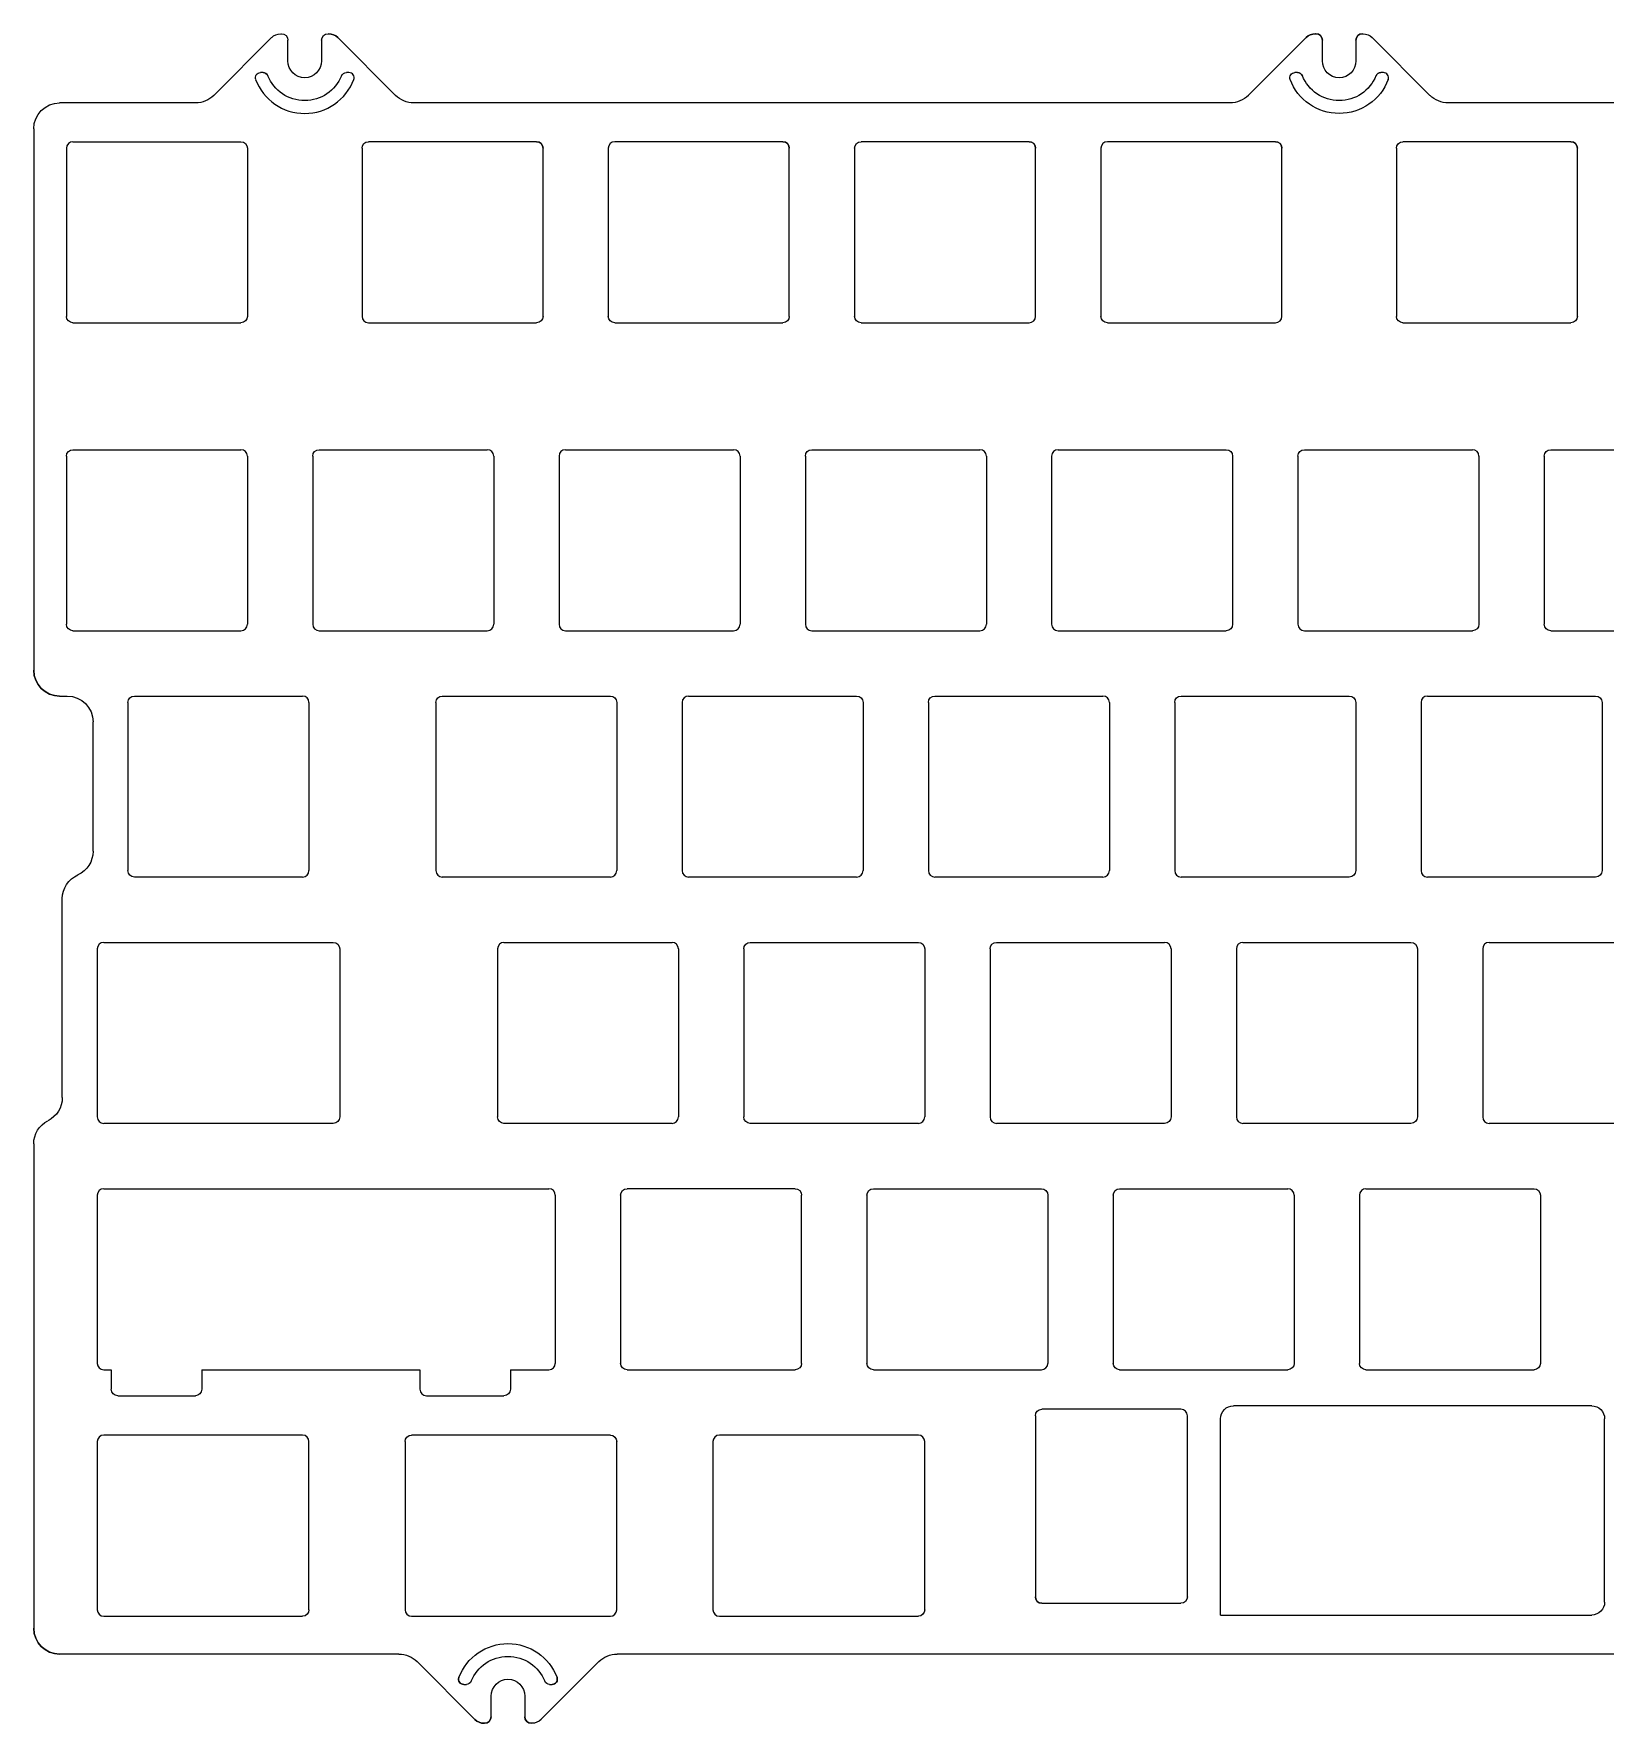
# Model space of a CAD drawing. Header units: millimetres. Extents: x 0 to 305, y -125 to 6.
# Drawn here: x 0.2 to 121.8, y -124.9 to 5.8 of the extents above; entities that cross this region are included whole.
import ezdxf

# ---------------------------------------------------------------- set-up
doc = ezdxf.new("R2010")
doc.units = ezdxf.units.MM
doc.header["$MEASUREMENT"] = 0

msp = doc.modelspace()

# ---------------------------------------------------------------- linework, layer by layer
at = {"color": 2, "true_color": 0xf1eb1f, "extrusion": (-0.707107, 0.707107, -7.84095e-15)}
for p, q in [((18.63, 5.49, 0.5), (14.16, 1.01, 0.5)), ((98.64, 5.49, 0.5), (94.17, 1.01, 0.5))]:
    msp.add_line(p, q, dxfattribs=at)
at = {"color": 2, "true_color": 0xf1eb1f, "extrusion": (1.61143e-16, 1, -7.77156e-16)}
for p, q in [((19.34, 5.78, 0.5), (19.39, 5.78, 0.5)), ((99.35, 5.78, 0.5), (99.4, 5.78, 0.5)), ((103, 5.78, 0.5), (103.05, 5.78, 0.5))]:
    msp.add_line(p, q, dxfattribs=at)
at = {"color": 2, "true_color": 0xf1eb1f, "extrusion": (1, -1.61143e-16, -5.99035e-16)}
msp.add_line((19.89, 3.68, 0.5), (19.89, 5.28, 0.5), dxfattribs=at)
at = {"color": 2, "true_color": 0xf1eb1f, "extrusion": (-1, 1.61143e-16, 5.99035e-16)}
for p, q in [((22.49, 5.28, 0.5), (22.49, 3.68, 0.5)), ((102.5, 5.28, 0.5), (102.5, 3.68, 0.5))]:
    msp.add_line(p, q, dxfattribs=at)
at = {"color": 2, "true_color": 0xf1eb1f, "extrusion": (0, 0, -1)}
for p, q in [((22.99, 5.78, 0.5), (23.04, 5.78, 0.5)), ((28.21, 1.01, 0.5), (23.74, 5.49, 0.5)), ((99.9, 3.68, 0.5), (99.9, 5.28, 0.5)), ((108.22, 1.01, 0.5), (103.75, 5.49, 0.5)), ((17.85, 2.78, 0.5), (17.77, 2.78, 0.5)), ((17.88, 2.78, 0.5), (17.85, 2.78, 0.5)), ((17.97, 2.78, 0.5), (17.88, 2.78, 0.5)), ((24.61, 2.78, 0.5), (24.41, 2.78, 0.5)), ((97.89, 2.78, 0.5), (97.86, 2.78, 0.5)), ((104.62, 2.78, 0.5), (104.42, 2.78, 0.5)), ((92.76, 0.43, 0.5), (29.63, 0.43, 0.5)), ((3.26, -2.57, 0.5), (16.26, -2.57, 0.5)), ((39.12, -2.57, 0.5), (26.12, -2.57, 0.5)), ((58.17, -2.57, 0.5), (45.17, -2.57, 0.5)), ((77.22, -2.57, 0.5), (64.22, -2.57, 0.5)), ((96.27, -2.57, 0.5), (83.27, -2.57, 0.5)), ((25.62, -3.07, 0.5), (25.62, -16.07, 0.5)), ((39.62, -16.07, 0.5), (39.62, -3.07, 0.5)), ((58.67, -16.07, 0.5), (58.67, -3.07, 0.5)), ((63.72, -3.07, 0.5), (63.72, -16.07, 0.5)), ((3.26, -16.57, 0.5), (16.26, -16.57, 0.5)), ((26.12, -16.57, 0.5), (39.12, -16.57, 0.5)), ((45.17, -16.57, 0.5), (58.17, -16.57, 0.5)), ((83.27, -16.57, 0.5), (96.27, -16.57, 0.5)), ((2.76, -26.88, 0.5), (2.76, -39.88, 0.5)), ((21.81, -26.88, 0.5), (21.81, -39.88, 0.5)), ((35.81, -26.88, 0.5), (35.81, -39.88, 0.5)), ((40.86, -26.88, 0.5), (40.86, -39.88, 0.5)), ((54.86, -26.88, 0.5), (54.86, -39.88, 0.5)), ((73.91, -26.88, 0.5), (73.91, -39.88, 0.5)), ((117.56, -26.38, 0.5), (130.56, -26.38, 0.5)), ((31.83, -45.43, 0.5), (44.83, -45.43, 0.5)), ((50.88, -45.43, 0.5), (63.88, -45.43, 0.5)), ((69.93, -45.43, 0.5), (82.93, -45.43, 0.5)), ((88.98, -45.43, 0.5), (101.98, -45.43, 0.5)), ((108.03, -45.43, 0.5), (121.03, -45.43, 0.5)), ((45.33, -45.93, 0.5), (45.33, -58.93, 0.5)), ((50.38, -45.93, 0.5), (50.38, -58.93, 0.5)), ((88.48, -45.93, 0.5), (88.48, -58.93, 0.5)), ((102.48, -45.93, 0.5), (102.48, -58.93, 0.5)), ((107.53, -45.93, 0.5), (107.53, -58.93, 0.5)), ((4.82, -57.43, 0.5), (4.82, -47.43, 0.5)), ((63.88, -59.43, 0.5), (50.88, -59.43, 0.5)), ((82.93, -59.43, 0.5), (69.93, -59.43, 0.5)), ((121.03, -59.43, 0.5), (108.03, -59.43, 0.5)), ((50.1, -64.98, 0.5), (50.1, -77.98, 0.5)), ((69.15, -64.98, 0.5), (69.15, -77.98, 0.5)), ((88.2, -64.98, 0.5), (88.2, -77.98, 0.5)), ((93.25, -64.98, 0.5), (93.25, -77.98, 0.5)), ((93.75, -64.48, 0.5), (106.75, -64.48, 0.5)), ((23.4, -78.48, 0.5), (5.64, -78.48, 0.5)), ((49.6, -78.48, 0.5), (36.6, -78.48, 0.5)), ((68.65, -78.48, 0.5), (55.65, -78.48, 0.5)), ((87.7, -78.48, 0.5), (74.7, -78.48, 0.5)), ((106.75, -78.48, 0.5), (93.75, -78.48, 0.5)), ((125.8, -78.48, 0.5), (112.8, -78.48, 0.5)), ((5.64, -83.53, 0.5), (40.07, -83.53, 0.5)), ((84.22, -83.53, 0.5), (97.22, -83.53, 0.5)), ((103.27, -83.53, 0.5), (116.27, -83.53, 0.5)), ((59.62, -97.03, 0.5), (59.62, -84.03, 0.5)), ((64.67, -84.03, 0.5), (64.67, -97.03, 0.5)), ((78.67, -84.03, 0.5), (78.67, -97.03, 0.5)), ((83.72, -84.03, 0.5), (83.72, -97.03, 0.5)), ((116.77, -84.03, 0.5), (116.77, -97.03, 0.5)), ((5.64, -97.53, 0.5), (6.23, -97.53, 0.5)), ((6.23, -97.53, 0.5), (6.23, -99.03, 0.5)), ((13.23, -97.53, 0.5), (13.23, -99.03, 0.5)), ((13.23, -97.53, 0.5), (30.1, -97.53, 0.5)), ((30.1, -97.53, 0.5), (30.1, -99.03, 0.5)), ((37.1, -97.53, 0.5), (40.07, -97.53, 0.5)), ((65.17, -97.53, 0.5), (78.17, -97.53, 0.5)), ((103.27, -97.53, 0.5), (116.27, -97.53, 0.5)), ((6.73, -99.53, 0.5), (12.73, -99.53, 0.5)), ((30.6, -99.53, 0.5), (36.6, -99.53, 0.5)), ((5.14, -103.08, 0.5), (5.14, -116.08, 0.5)), ((21.52, -116.08, 0.5), (21.52, -103.08, 0.5)), ((28.95, -103.08, 0.5), (28.95, -116.08, 0.5)), ((44.83, -102.58, 0.5), (29.45, -102.58, 0.5)), ((45.33, -116.08, 0.5), (45.33, -103.08, 0.5)), ((68.65, -102.58, 0.5), (53.26, -102.58, 0.5)), ((92.03, -116.49, 0.5), (120.73, -116.49, 0.5)), ((29.88, -120.09, 0.5), (34.35, -124.56, 0.5)), ((35.61, -124.36, 0.5), (35.61, -122.76, 0.5)), ((38.21, -122.76, 0.5), (38.21, -124.36, 0.5)), ((40.21, -121.86, 0.5), (40.25, -121.86, 0.5))]:
    msp.add_line(p, q, dxfattribs=at)
at = {"color": 2, "true_color": 0xf1eb1f, "extrusion": (-4.92105e-11, -1, -3.16136e-14)}
for p, q in [((97.86, 2.78, 0.5), (97.78, 2.78, 0.5)), ((97.98, 2.78, 0.5), (97.89, 2.78, 0.5))]:
    msp.add_line(p, q, dxfattribs=at)
at = {"color": 2, "true_color": 0xf1eb1f, "extrusion": (3.79335e-31, 1, 0)}
for p, q in [((12.75, 0.43, 0.5), (2.23, 0.43, 0.5)), ((172.77, 0.43, 0.5), (109.64, 0.43, 0.5)), ((64.22, -16.57, 0.5), (77.22, -16.57, 0.5)), ((106.13, -16.57, 0.5), (119.13, -16.57, 0.5)), ((3.26, -40.38, 0.5), (16.26, -40.38, 0.5)), ((22.31, -40.38, 0.5), (35.31, -40.38, 0.5)), ((41.36, -40.38, 0.5), (54.36, -40.38, 0.5)), ((60.41, -40.38, 0.5), (73.41, -40.38, 0.5)), ((79.46, -40.38, 0.5), (92.46, -40.38, 0.5)), ((98.51, -40.38, 0.5), (111.51, -40.38, 0.5)), ((117.56, -40.38, 0.5), (130.56, -40.38, 0.5)), ((21.02, -59.43, 0.5), (8.02, -59.43, 0.5)), ((44.83, -59.43, 0.5), (31.83, -59.43, 0.5)), ((101.98, -59.43, 0.5), (88.98, -59.43, 0.5)), ((84.22, -97.53, 0.5), (97.22, -97.53, 0.5))]:
    msp.add_line(p, q, dxfattribs=at)
at = {"color": 2, "true_color": 0xf1eb1f, "extrusion": (-1, 3.79335e-31, 0)}
for p, q in [((0.23, -1.57, 0.5), (0.23, -43.43, 0.5)), ((16.76, -3.07, 0.5), (16.76, -16.07, 0.5)), ((77.72, -16.07, 0.5), (77.72, -3.07, 0.5)), ((96.77, -16.07, 0.5), (96.77, -3.07, 0.5)), ((16.76, -26.88, 0.5), (16.76, -39.88, 0.5)), ((92.96, -26.88, 0.5), (92.96, -39.88, 0.5)), ((112.01, -26.88, 0.5), (112.01, -39.88, 0.5)), ((21.52, -45.93, 0.5), (21.52, -58.93, 0.5)), ((64.38, -45.93, 0.5), (64.38, -58.93, 0.5)), ((83.43, -45.93, 0.5), (83.43, -58.93, 0.5)), ((121.53, -45.93, 0.5), (121.53, -58.93, 0.5)), ((23.9, -64.98, 0.5), (23.9, -77.98, 0.5)), ((107.25, -64.98, 0.5), (107.25, -77.98, 0.5)), ((0.23, -80.06, 0.5), (0.23, -117.51, 0.5)), ((40.57, -84.03, 0.5), (40.57, -97.03, 0.5)), ((97.72, -84.03, 0.5), (97.72, -97.03, 0.5)), ((37.1, -97.53, 0.5), (37.1, -99.03, 0.5)), ((121.73, -115.49, 0.5), (121.73, -101.31, 0.5))]:
    msp.add_line(p, q, dxfattribs=at)
at = {"color": 2, "true_color": 0xf1eb1f, "extrusion": (-3.79335e-31, -1, 0)}
for p, q in [((119.13, -2.57, 0.5), (106.13, -2.57, 0.5)), ((3.26, -26.38, 0.5), (16.26, -26.38, 0.5)), ((22.31, -26.38, 0.5), (35.31, -26.38, 0.5)), ((41.36, -26.38, 0.5), (54.36, -26.38, 0.5)), ((60.41, -26.38, 0.5), (73.41, -26.38, 0.5)), ((79.46, -26.38, 0.5), (92.46, -26.38, 0.5)), ((98.51, -26.38, 0.5), (111.51, -26.38, 0.5)), ((2.23, -45.43, 0.5), (2.82, -45.43, 0.5)), ((8.02, -45.43, 0.5), (21.02, -45.43, 0.5)), ((5.64, -64.48, 0.5), (23.4, -64.48, 0.5)), ((36.6, -64.48, 0.5), (49.6, -64.48, 0.5)), ((55.65, -64.48, 0.5), (68.65, -64.48, 0.5)), ((74.7, -64.48, 0.5), (87.7, -64.48, 0.5)), ((112.8, -64.48, 0.5), (125.8, -64.48, 0.5)), ((65.17, -83.53, 0.5), (78.17, -83.53, 0.5)), ((120.73, -100.31, 0.5), (93.03, -100.31, 0.5)), ((28.47, -119.51, 0.5), (2.23, -119.51, 0.5)), ((216.59, -119.51, 0.5), (45.35, -119.51, 0.5))]:
    msp.add_line(p, q, dxfattribs=at)
at = {"color": 2, "true_color": 0xf1eb1f, "extrusion": (1, -3.79335e-31, 0)}
for p, q in [((2.76, -3.07, 0.5), (2.76, -16.07, 0.5)), ((44.67, -3.07, 0.5), (44.67, -16.07, 0.5)), ((105.63, -3.07, 0.5), (105.63, -16.07, 0.5)), ((59.91, -26.88, 0.5), (59.91, -39.88, 0.5)), ((78.96, -26.88, 0.5), (78.96, -39.88, 0.5)), ((98.01, -26.88, 0.5), (98.01, -39.88, 0.5)), ((117.06, -26.88, 0.5), (117.06, -39.88, 0.5)), ((7.52, -45.93, 0.5), (7.52, -58.93, 0.5)), ((31.33, -45.93, 0.5), (31.33, -58.93, 0.5)), ((69.43, -45.93, 0.5), (69.43, -58.93, 0.5)), ((5.14, -64.98, 0.5), (5.14, -77.98, 0.5)), ((36.1, -64.98, 0.5), (36.1, -77.98, 0.5)), ((55.15, -64.98, 0.5), (55.15, -77.98, 0.5)), ((74.2, -64.98, 0.5), (74.2, -77.98, 0.5)), ((112.3, -64.98, 0.5), (112.3, -77.98, 0.5)), ((5.14, -84.03, 0.5), (5.14, -97.03, 0.5)), ((102.77, -84.03, 0.5), (102.77, -97.03, 0.5)), ((92.03, -116.49, 0.5), (92.03, -101.31, 0.5))]:
    msp.add_line(p, q, dxfattribs=at)
at = {"color": 2, "true_color": 0xf1eb1f, "extrusion": (1, 1.36643e-15, 0)}
msp.add_line((82.77, -3.07, 0.5), (82.77, -16.07, 0.5), dxfattribs=at)
at = {"color": 2, "true_color": 0xf1eb1f, "extrusion": (-1, 1.36643e-15, 0)}
msp.add_line((119.63, -16.07, 0.5), (119.63, -3.07, 0.5), dxfattribs=at)
at = {"color": 2, "true_color": 0xf1eb1f, "extrusion": (-1, -1.23192e-32, 0)}
for p, q in [((2.44, -76.48, 0.5), (2.44, -61.09, 0.5)), ((89.46, -115.08, 0.5), (89.46, -101.08, 0.5)), ((69.15, -116.08, 0.5), (69.15, -103.08, 0.5))]:
    msp.add_line(p, q, dxfattribs=at)
at = {"color": 2, "true_color": 0xf1eb1f, "extrusion": (1.36643e-15, -1, 0)}
msp.add_line((59.12, -83.53, 0.5), (46.12, -83.53, 0.5), dxfattribs=at)
at = {"color": 2, "true_color": 0xf1eb1f, "extrusion": (1, -6.83214e-16, 0)}
msp.add_line((45.62, -84.03, 0.5), (45.62, -97.03, 0.5), dxfattribs=at)
at = {"color": 2, "true_color": 0xf1eb1f, "extrusion": (-1.23192e-32, 1, 0)}
for p, q in [((46.12, -97.53, 0.5), (59.12, -97.53, 0.5)), ((78.2, -115.58, 0.5), (88.96, -115.58, 0.5)), ((5.64, -116.58, 0.5), (21.02, -116.58, 0.5)), ((29.45, -116.58, 0.5), (44.83, -116.58, 0.5)), ((53.26, -116.58, 0.5), (68.65, -116.58, 0.5))]:
    msp.add_line(p, q, dxfattribs=at)
at = {"color": 2, "true_color": 0xf1eb1f, "extrusion": (1.23192e-32, -1, 0)}
for p, q in [((88.96, -100.58, 0.5), (78.2, -100.58, 0.5)), ((21.02, -102.58, 0.5), (5.64, -102.58, 0.5))]:
    msp.add_line(p, q, dxfattribs=at)
at = {"color": 2, "true_color": 0xf1eb1f, "extrusion": (1, 1.23192e-32, 0)}
for p, q in [((77.7, -101.08, 0.5), (77.7, -115.08, 0.5)), ((52.76, -103.08, 0.5), (52.76, -116.08, 0.5))]:
    msp.add_line(p, q, dxfattribs=at)
at = {"color": 2, "true_color": 0xf1eb1f, "extrusion": (0.707107, -0.707107, -7.59233e-15)}
msp.add_line((39.46, -124.56, 0.5), (43.94, -120.09, 0.5), dxfattribs=at)
at = {"color": 2, "true_color": 0xf1eb1f, "extrusion": (-4.54246e-11, 1, -5.88732e-15)}
msp.add_line((33.49, -121.86, 0.5), (33.69, -121.86, 0.5), dxfattribs=at)
at = {"color": 2, "true_color": 0xf1eb1f, "extrusion": (4.92104e-11, 1, -3.3171e-14)}
for p, q in [((40.13, -121.86, 0.5), (40.21, -121.86, 0.5)), ((40.25, -121.86, 0.5), (40.33, -121.86, 0.5))]:
    msp.add_line(p, q, dxfattribs=at)
at = {"color": 2, "true_color": 0xf1eb1f, "extrusion": (-3.86784e-17, -1, 7.80291e-16)}
for p, q in [((35.11, -124.86, 0.5), (35.06, -124.86, 0.5)), ((38.76, -124.86, 0.5), (38.71, -124.86, 0.5))]:
    msp.add_line(p, q, dxfattribs=at)
at = {"color": 2, "true_color": 0xf1eb1f, "extrusion": (-5.99035e-16, -7.77156e-16, -1)}
for centre, radius, start, end in [((-19.34, 4.78, -0.5), 1, 45, 90), ((-19.39, 5.28, -0.5), 0.5, 90, 180), ((-22.99, 5.28, -0.5), 0.5, 0, 90), ((-23.04, 4.78, -0.5), 1, 90, 135), ((-99.35, 4.78, -0.5), 1, 45, 90), ((-99.4, 5.28, -0.5), 0.5, 90, 180), ((-103, 5.28, -0.5), 0.5, 0, 90), ((-103.05, 4.78, -0.5), 1, 90, 135), ((-17.77, 2.38, -0.5), 0.4, 339.1946, 90), ((-17.97, 2.38, -0.5), 0.4, 90, 158.0312), ((-21.19, 3.68, -0.5), 1.3, 180, 0), ((-24.41, 2.38, -0.5), 0.4, 21.9688, 90), ((-97.78, 2.38, -0.5), 0.4, 339.1946, 90), ((-97.98, 2.38, -0.5), 0.4, 90, 158.0312), ((-101.2, 3.68, -0.5), 1.3, 180, 0), ((-104.42, 2.38, -0.5), 0.4, 21.9688, 90), ((-21.19, 3.68, -0.5), 3.07, 201.9688, 338.0312), ((-101.2, 3.68, -0.5), 4.06, 200.8054, 339.1946), ((-101.2, 3.68, -0.5), 3.07, 201.9688, 338.0312), ((-12.75, 2.43, -0.5), 2, 225, 270), ((-29.63, 2.43, -0.5), 2, 270, 315), ((-92.76, 2.43, -0.5), 2, 225, 270), ((-109.64, 2.43, -0.5), 2, 270, 315)]:
    msp.add_arc(centre, radius, start, end, dxfattribs=at)
at = {"color": 2, "true_color": 0xf1eb1f}
for centre, radius, start, end in [((23.04, 4.78, 0.5), 1, 45, 90), ((99.35, 4.78, 0.5), 1, 90, 135), ((99.4, 5.28, 0.5), 0.5, 0, 90), ((103, 5.28, 0.5), 0.5, 90, 180), ((17.97, 2.38, 0.5), 0.4, 21.9688, 90), ((24.61, 2.38, 0.5), 0.4, 339.1946, 90), ((97.98, 2.38, 0.5), 0.4, 21.9688, 90), ((104.42, 2.38, 0.5), 0.4, 90, 158.0312), ((104.62, 2.38, 0.5), 0.4, 339.1946, 90), ((21.19, 3.68, 0.5), 4.06, 200.8054, 339.1946), ((3.26, -3.07, 0.5), 0.5, 90, 180), ((39.12, -3.07, 0.5), 0.5, 0, 90), ((45.17, -3.07, 0.5), 0.5, 90, 180), ((58.17, -3.07, 0.5), 0.5, 0, 90), ((77.22, -3.07, 0.5), 0.5, 0, 90), ((83.27, -3.07, 0.5), 0.5, 90, 180), ((96.27, -3.07, 0.5), 0.5, 0, 90), ((119.13, -3.07, 0.5), 0.5, 0, 90), ((26.12, -16.07, 0.5), 0.5, 180, 270), ((77.22, -16.07, 0.5), 0.5, 270, 0), ((96.27, -16.07, 0.5), 0.5, 270, 0), ((16.26, -26.88, 0.5), 0.5, 0, 90), ((35.31, -26.88, 0.5), 0.5, 0, 90), ((41.36, -26.88, 0.5), 0.5, 90, 180), ((54.36, -26.88, 0.5), 0.5, 0, 90), ((73.41, -26.88, 0.5), 0.5, 0, 90), ((79.46, -26.88, 0.5), 0.5, 90, 180), ((111.51, -26.88, 0.5), 0.5, 0, 90), ((16.26, -39.88, 0.5), 0.5, 270, 0), ((22.31, -39.88, 0.5), 0.5, 180, 270), ((35.31, -39.88, 0.5), 0.5, 270, 0), ((41.36, -39.88, 0.5), 0.5, 180, 270), ((54.36, -39.88, 0.5), 0.5, 270, 0), ((60.41, -39.88, 0.5), 0.5, 180, 270), ((73.41, -39.88, 0.5), 0.5, 270, 0), ((79.46, -39.88, 0.5), 0.5, 180, 270), ((98.51, -39.88, 0.5), 0.5, 180, 270), ((2.23, -43.43, 0.5), 2, 180, 270), ((21.02, -45.93, 0.5), 0.5, 0, 90), ((50.88, -45.93, 0.5), 0.5, 90, 180), ((82.93, -45.93, 0.5), 0.5, 0, 90), ((108.03, -45.93, 0.5), 0.5, 90, 180), ((21.02, -58.93, 0.5), 0.5, 270, 0), ((31.83, -58.93, 0.5), 0.5, 180, 270), ((44.83, -58.93, 0.5), 0.5, 270, 0), ((50.88, -58.93, 0.5), 0.5, 180, 270), ((63.88, -58.93, 0.5), 0.5, 270, 0), ((69.93, -58.93, 0.5), 0.5, 180, 270), ((82.93, -58.93, 0.5), 0.5, 270, 0), ((88.98, -58.93, 0.5), 0.5, 180, 270), ((108.03, -58.93, 0.5), 0.5, 180, 270), ((5.64, -64.98, 0.5), 0.5, 90, 180), ((36.6, -64.98, 0.5), 0.5, 90, 180), ((49.6, -64.98, 0.5), 0.5, 0, 90), ((87.7, -64.98, 0.5), 0.5, 0, 90), ((93.75, -64.98, 0.5), 0.5, 90, 180), ((112.8, -64.98, 0.5), 0.5, 90, 180), ((5.64, -77.98, 0.5), 0.5, 180, 270), ((49.6, -77.98, 0.5), 0.5, 270, 0), ((68.65, -77.98, 0.5), 0.5, 270, 0), ((74.7, -77.98, 0.5), 0.5, 180, 270), ((93.75, -77.98, 0.5), 0.5, 180, 270), ((112.8, -77.98, 0.5), 0.5, 180, 270), ((5.64, -84.03, 0.5), 0.5, 90, 180), ((40.07, -84.03, 0.5), 0.5, 0, 90), ((97.22, -84.03, 0.5), 0.5, 0, 90), ((103.27, -84.03, 0.5), 0.5, 90, 180), ((5.64, -97.03, 0.5), 0.5, 180, 270), ((40.07, -97.03, 0.5), 0.5, 270, 0), ((78.17, -97.03, 0.5), 0.5, 270, 0), ((30.6, -99.03, 0.5), 0.5, 180, 270), ((88.96, -101.08, 0.5), 0.5, 0, 90), ((5.64, -103.08, 0.5), 0.5, 90, 180), ((21.02, -103.08, 0.5), 0.5, 0, 90), ((53.26, -103.08, 0.5), 0.5, 90, 180), ((68.65, -103.08, 0.5), 0.5, 0, 90), ((5.64, -116.08, 0.5), 0.5, 180, 270), ((29.45, -116.08, 0.5), 0.5, 180, 270), ((44.83, -116.08, 0.5), 0.5, 270, 0), ((53.26, -116.08, 0.5), 0.5, 180, 270), ((78.2, -115.08, 0.5), 0.5, 180, 270), ((2.23, -117.51, 0.5), 2, 180, 270), ((33.49, -121.46, 0.5), 0.4, 159.1946, 270), ((40.33, -121.46, 0.5), 0.4, 270, 20.8054), ((35.06, -123.86, 0.5), 1, 225, 270), ((35.11, -124.36, 0.5), 0.5, 270, 0), ((38.71, -124.36, 0.5), 0.5, 180, 270)]:
    msp.add_arc(centre, radius, start, end, dxfattribs=at)
at = {"color": 2, "true_color": 0xf1eb1f, "extrusion": (0, 0, -1)}
for centre, radius, start, end in [((-2.23, -1.57, -0.5), 2, 0, 90), ((-16.26, -3.07, -0.5), 0.5, 90, 180), ((-26.12, -3.07, -0.5), 0.5, 0, 90), ((-39.12, -3.07, -0.5), 0.5, 90, 180), ((-58.17, -3.07, -0.5), 0.5, 90, 180), ((-64.22, -3.07, -0.5), 0.5, 0, 90), ((-77.22, -3.07, -0.5), 0.5, 90, 180), ((-96.27, -3.07, -0.5), 0.5, 90, 180), ((-106.13, -3.07, -0.5), 0.5, 0, 90), ((-119.13, -3.07, -0.5), 0.5, 90, 180), ((-3.26, -16.07, -0.5), 0.5, 270, 0), ((-16.26, -16.07, -0.5), 0.5, 180, 270), ((-39.12, -16.07, -0.5), 0.5, 180, 270), ((-45.17, -16.07, -0.5), 0.5, 270, 0), ((-58.17, -16.07, -0.5), 0.5, 180, 270), ((-64.22, -16.07, -0.5), 0.5, 270, 0), ((-83.27, -16.07, -0.5), 0.5, 270, 0), ((-106.13, -16.07, -0.5), 0.5, 270, 0), ((-119.13, -16.07, -0.5), 0.5, 180, 270), ((-3.26, -26.88, -0.5), 0.5, 0, 90), ((-22.31, -26.88, -0.5), 0.5, 0, 90), ((-60.41, -26.88, -0.5), 0.5, 0, 90), ((-92.46, -26.88, -0.5), 0.5, 90, 180), ((-98.51, -26.88, -0.5), 0.5, 0, 90), ((-117.56, -26.88, -0.5), 0.5, 0, 90), ((-3.26, -39.88, -0.5), 0.5, 270, 0), ((-92.46, -39.88, -0.5), 0.5, 180, 270), ((-111.51, -39.88, -0.5), 0.5, 180, 270), ((-117.56, -39.88, -0.5), 0.5, 270, 0), ((-2.23, -43.43, -0.5), 2, 270, 0), ((-2.82, -47.43, -0.5), 2, 90, 180), ((-8.02, -45.93, -0.5), 0.5, 0, 90), ((-31.83, -45.93, -0.5), 0.5, 0, 90), ((-44.83, -45.93, -0.5), 0.5, 90, 180), ((-63.88, -45.93, -0.5), 0.5, 90, 180), ((-69.93, -45.93, -0.5), 0.5, 0, 90), ((-88.98, -45.93, -0.5), 0.5, 0, 90), ((-101.98, -45.93, -0.5), 0.5, 90, 180), ((-121.03, -45.93, -0.5), 0.5, 90, 180), ((-2.82, -57.43, -0.5), 2, 180, 246.1245), ((-4.44, -61.09, -0.5), 2, 0, 66.1245), ((-8.02, -58.93, -0.5), 0.5, 270, 0), ((-101.98, -58.93, -0.5), 0.5, 180, 270), ((-121.03, -58.93, -0.5), 0.5, 180, 270), ((-23.4, -64.98, -0.5), 0.5, 90, 180), ((-55.65, -64.98, -0.5), 0.5, 0, 90), ((-68.65, -64.98, -0.5), 0.5, 90, 180), ((-74.7, -64.98, -0.5), 0.5, 0, 90), ((-106.75, -64.98, -0.5), 0.5, 90, 180), ((-0.44, -76.48, -0.5), 2, 180, 243.3525), ((-2.23, -80.06, -0.5), 2, 0, 63.3525), ((-23.4, -77.98, -0.5), 0.5, 180, 270), ((-36.6, -77.98, -0.5), 0.5, 270, 0), ((-55.65, -77.98, -0.5), 0.5, 270, 0), ((-87.7, -77.98, -0.5), 0.5, 180, 270), ((-106.75, -77.98, -0.5), 0.5, 180, 270), ((-46.12, -84.03, -0.5), 0.5, 0, 90), ((-59.12, -84.03, -0.5), 0.5, 90, 180), ((-65.17, -84.03, -0.5), 0.5, 0, 90), ((-78.17, -84.03, -0.5), 0.5, 90, 180), ((-84.22, -84.03, -0.5), 0.5, 0, 90), ((-116.27, -84.03, -0.5), 0.5, 90, 180), ((-46.12, -97.03, -0.5), 0.5, 270, 0), ((-59.12, -97.03, -0.5), 0.5, 180, 270), ((-65.17, -97.03, -0.5), 0.5, 270, 0), ((-84.22, -97.03, -0.5), 0.5, 270, 0), ((-97.22, -97.03, -0.5), 0.5, 180, 270), ((-103.27, -97.03, -0.5), 0.5, 270, 0), ((-116.27, -97.03, -0.5), 0.5, 180, 270), ((-6.73, -99.03, -0.5), 0.5, 270, 0), ((-12.73, -99.03, -0.5), 0.5, 180, 270), ((-36.6, -99.03, -0.5), 0.5, 180, 270), ((-78.2, -101.08, -0.5), 0.5, 0, 90), ((-93.03, -101.31, -0.5), 1, 0, 90), ((-120.73, -101.31, -0.5), 1, 90, 180), ((-29.45, -103.08, -0.5), 0.5, 0, 90), ((-44.83, -103.08, -0.5), 0.5, 90, 180), ((-21.02, -116.08, -0.5), 0.5, 180, 270), ((-68.65, -116.08, -0.5), 0.5, 180, 270), ((-78.2, -115.08, -0.5), 0.5, 270, 0), ((-88.96, -115.08, -0.5), 0.5, 180, 270), ((-120.73, -115.49, -0.5), 1, 180, 270), ((-2.23, -117.51, -0.5), 2, 270, 0)]:
    msp.add_arc(centre, radius, start, end, dxfattribs=at)
at = {"color": 2, "true_color": 0xf1eb1f, "extrusion": (-6.06806e-16, -7.80291e-16, -1)}
for centre, radius, start, end in [((-36.91, -122.76, -0.5), 4.06, 20.8054, 159.1946), ((-28.47, -121.51, -0.5), 2, 90, 135), ((-36.91, -122.76, -0.5), 3.07, 21.9688, 158.0312), ((-45.35, -121.51, -0.5), 2, 45, 90), ((-33.49, -121.46, -0.5), 0.4, 270, 20.8054), ((-36.91, -122.76, -0.5), 1.3, 0, 180), ((-40.33, -121.46, -0.5), 0.4, 159.1946, 270), ((-33.69, -121.46, -0.5), 0.4, 201.9688, 270), ((-40.13, -121.46, -0.5), 0.4, 270, 338.0312), ((-35.06, -123.86, -0.5), 1, 270, 315), ((-35.11, -124.36, -0.5), 0.5, 180, 270), ((-38.71, -124.36, -0.5), 0.5, 270, 0), ((-38.76, -123.86, -0.5), 1, 225, 270)]:
    msp.add_arc(centre, radius, start, end, dxfattribs=at)

doc.saveas('drawing.dxf')
